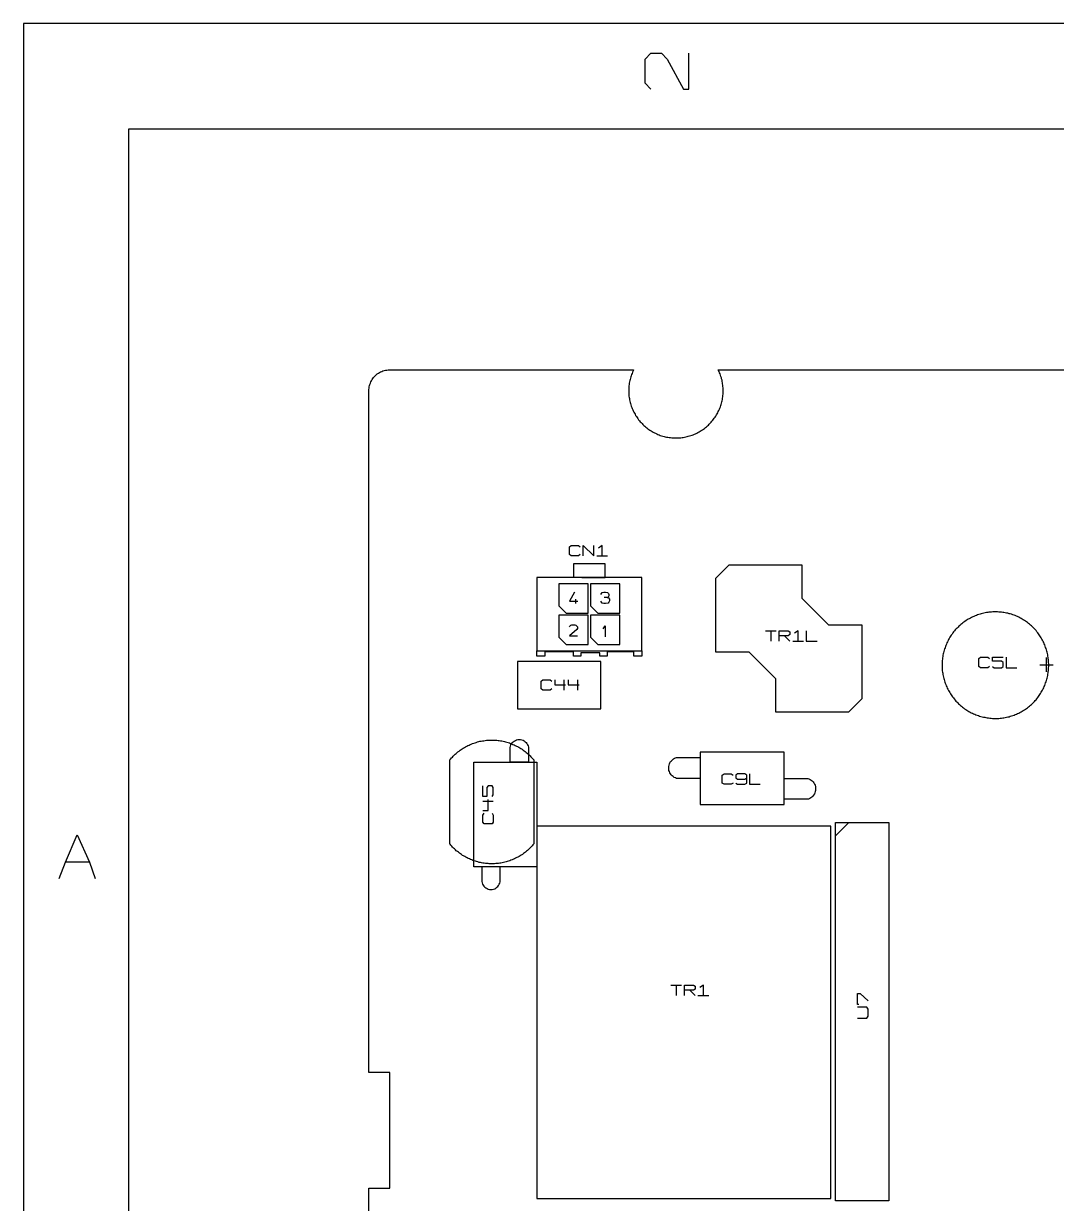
# Model space of a CAD drawing. Extents: x -93 to 502, y -337 to 504.
# Drawn here: x -93.1 to 185.3, y 185.4 to 503.6 of the extents above; entities that cross this region are included whole.
import ezdxf

# ---------------------------------------------------------------- set-up
doc = ezdxf.new("R2010")
doc.units = 0
doc.layers.add('1', color=1, linetype='CONTINUOUS')

msp = doc.modelspace()

# ---------------------------------------------------------------- linework, layer by layer
at = {"layer": '1'}
for p, q in [((501.08, 503.6), (-93.1, 503.6)), ((-93.1, 503.6), (-93.1, -336.68)), ((74.5, 493.97), (75.98, 495.6)), ((74.5, 487.5), (74.5, 493.97)), ((75.98, 495.6), (78.9, 495.6)), ((78.9, 495.6), (80.38, 493.97)), ((80.38, 493.97), (84.8, 485.9)), ((86.28, 485.9), (86.28, 495.6)), ((75.98, 485.9), (74.5, 487.5)), ((84.8, 485.9), (86.28, 485.9)), ((472.78, 475.12), (-64.8, 475.12)), ((-64.8, 475.12), (-64.8, -308.2)), ((0.68, 407.25), (0.85, 407.57)), ((0.85, 407.57), (1.05, 407.85)), ((1.05, 407.85), (1.25, 408.12)), ((1.25, 408.12), (1.48, 408.4)), ((1.48, 408.4), (1.73, 408.65)), ((1.73, 408.65), (1.98, 408.87)), ((1.98, 408.87), (2.25, 409.1)), ((2.25, 409.1), (2.55, 409.3)), ((2.55, 409.3), (2.83, 409.47)), ((2.83, 409.47), (3.15, 409.65)), ((3.15, 409.65), (3.45, 409.8)), ((3.45, 409.8), (3.78, 409.92)), ((3.78, 409.92), (4.13, 410.02)), ((4.13, 410.02), (4.45, 410.1)), ((4.45, 410.1), (4.8, 410.17)), ((4.8, 410.17), (5.15, 410.22)), ((5.15, 410.22), (5.5, 410.25)), ((5.5, 410.25), (5.65, 410.25)), ((5.65, 410.25), (71.35, 410.25)), ((70.33, 407.3), (70.25, 406.95)), ((70.4, 407.62), (70.33, 407.3)), ((70.48, 407.97), (70.4, 407.62)), ((70.58, 408.3), (70.48, 407.97)), ((70.68, 408.62), (70.58, 408.3)), ((70.8, 408.95), (70.68, 408.62)), ((70.93, 409.27), (70.8, 408.95)), ((71.05, 409.6), (70.93, 409.27)), ((71.2, 409.92), (71.05, 409.6)), ((71.35, 410.25), (71.2, 409.92)), ((94.25, 410.05), (94.15, 410.25)), ((94.15, 410.25), (316.08, 410.25)), ((94.4, 409.75), (94.25, 410.05)), ((94.53, 409.42), (94.4, 409.75)), ((94.65, 409.1), (94.53, 409.42)), ((94.78, 408.77), (94.65, 409.1)), ((94.88, 408.45), (94.78, 408.77)), ((95, 408.1), (94.88, 408.45)), ((95.08, 407.77), (95, 408.1)), ((95.18, 407.42), (95.08, 407.77)), ((95.23, 407.1), (95.18, 407.42)), ((0, 404.92), (0.05, 405.27)), ((0, 404.57), (0, 404.92)), ((0, 220.67), (0, 404.57)), ((0.05, 405.27), (0.1, 405.62)), ((0.1, 405.62), (0.18, 405.97)), ((0.18, 405.97), (0.28, 406.3)), ((0.28, 406.3), (0.38, 406.62)), ((0.38, 406.62), (0.53, 406.95)), ((0.53, 406.95), (0.68, 407.25)), ((70.05, 405.22), (70.03, 404.87)), ((70.03, 404.87), (70.03, 404.52)), ((70.03, 404.52), (70.03, 404.17)), ((70.03, 404.17), (70.05, 403.82)), ((70.1, 405.92), (70.05, 405.57)), ((70.05, 405.57), (70.05, 405.22)), ((70.13, 406.27), (70.1, 405.92)), ((70.18, 406.6), (70.13, 406.27)), ((70.25, 406.95), (70.18, 406.6)), ((95.3, 406.75), (95.23, 407.1)), ((95.35, 406.4), (95.3, 406.75)), ((95.4, 406.07), (95.35, 406.4)), ((95.43, 405.72), (95.4, 406.07)), ((95.48, 405.37), (95.43, 405.72)), ((95.48, 405.02), (95.48, 405.37)), ((95.48, 404.67), (95.48, 405.02)), ((95.48, 404.32), (95.48, 404.67)), ((95.48, 403.97), (95.48, 404.32)), ((70.05, 403.82), (70.08, 403.47)), ((70.08, 403.47), (70.1, 403.15)), ((70.1, 403.15), (70.15, 402.8)), ((70.15, 402.8), (70.2, 402.45)), ((70.2, 402.45), (70.28, 402.1)), ((70.28, 402.1), (70.35, 401.77)), ((70.35, 401.77), (70.43, 401.42)), ((70.43, 401.42), (70.5, 401.1)), ((70.5, 401.1), (70.6, 400.75)), ((94.95, 400.9), (95.05, 401.22)), ((95.05, 401.22), (95.13, 401.57)), ((95.13, 401.57), (95.2, 401.9)), ((95.2, 401.9), (95.28, 402.25)), ((95.28, 402.25), (95.33, 402.6)), ((95.33, 402.6), (95.38, 402.95)), ((95.38, 402.95), (95.43, 403.27)), ((95.43, 403.27), (95.45, 403.62)), ((95.45, 403.62), (95.48, 403.97)), ((70.6, 400.75), (70.73, 400.42)), ((70.73, 400.42), (70.85, 400.1)), ((70.85, 400.1), (70.98, 399.77)), ((70.98, 399.77), (71.1, 399.45)), ((71.1, 399.45), (71.25, 399.15)), ((71.25, 399.15), (71.4, 398.82)), ((71.4, 398.82), (71.55, 398.52)), ((71.55, 398.52), (71.73, 398.22)), ((71.73, 398.22), (71.9, 397.92)), ((71.9, 397.92), (72.1, 397.62)), ((93.5, 397.75), (93.68, 398.05)), ((93.68, 398.05), (93.85, 398.35)), ((93.85, 398.35), (94.03, 398.65)), ((94.03, 398.65), (94.18, 398.95)), ((94.18, 398.95), (94.33, 399.27)), ((94.33, 399.27), (94.48, 399.6)), ((94.48, 399.6), (94.6, 399.92)), ((94.6, 399.92), (94.73, 400.25)), ((94.73, 400.25), (94.85, 400.57)), ((94.85, 400.57), (94.95, 400.9)), ((72.1, 397.62), (72.3, 397.32)), ((72.3, 397.32), (72.5, 397.05)), ((72.5, 397.05), (72.7, 396.77)), ((72.7, 396.77), (72.93, 396.5)), ((72.93, 396.5), (73.15, 396.22)), ((73.15, 396.22), (73.38, 395.97)), ((73.38, 395.97), (73.63, 395.72)), ((73.63, 395.72), (73.85, 395.47)), ((73.85, 395.47), (74.13, 395.22)), ((74.13, 395.22), (74.38, 395)), ((74.38, 395), (74.63, 394.77)), ((74.63, 394.77), (74.9, 394.55)), ((90.45, 394.42), (90.73, 394.65)), ((90.73, 394.65), (91, 394.87)), ((91, 394.87), (91.25, 395.1)), ((91.25, 395.1), (91.5, 395.32)), ((91.5, 395.32), (91.75, 395.57)), ((91.75, 395.57), (92, 395.82)), ((92, 395.82), (92.23, 396.07)), ((92.23, 396.07), (92.48, 396.35)), ((92.48, 396.35), (92.68, 396.62)), ((92.68, 396.62), (92.9, 396.9)), ((92.9, 396.9), (93.1, 397.17)), ((93.1, 397.17), (93.3, 397.45)), ((93.3, 397.45), (93.5, 397.75)), ((74.9, 394.55), (75.18, 394.35)), ((75.18, 394.35), (75.48, 394.15)), ((75.48, 394.15), (75.75, 393.95)), ((75.75, 393.95), (76.05, 393.75)), ((76.05, 393.75), (76.35, 393.57)), ((76.35, 393.57), (76.65, 393.4)), ((76.65, 393.4), (76.95, 393.25)), ((76.95, 393.25), (77.28, 393.1)), ((77.28, 393.1), (77.58, 392.95)), ((77.58, 392.95), (77.9, 392.8)), ((77.9, 392.8), (78.23, 392.67)), ((78.23, 392.67), (78.55, 392.55)), ((78.55, 392.55), (78.9, 392.45)), ((78.9, 392.45), (79.23, 392.35)), ((79.23, 392.35), (79.55, 392.25)), ((79.55, 392.25), (79.9, 392.17)), ((79.9, 392.17), (80.23, 392.1)), ((80.23, 392.1), (80.58, 392.05)), ((80.58, 392.05), (80.93, 391.97)), ((80.93, 391.97), (81.28, 391.95)), ((81.28, 391.95), (81.63, 391.9)), ((81.63, 391.9), (81.95, 391.87)), ((81.95, 391.87), (82.3, 391.85)), ((82.3, 391.85), (82.65, 391.85)), ((82.65, 391.85), (83, 391.85)), ((83, 391.85), (83.35, 391.87)), ((83.35, 391.87), (83.7, 391.87)), ((83.7, 391.87), (84.05, 391.92)), ((84.05, 391.92), (84.4, 391.95)), ((84.4, 391.95), (84.73, 392)), ((84.73, 392), (85.08, 392.07)), ((85.08, 392.07), (85.43, 392.12)), ((85.43, 392.12), (85.75, 392.2)), ((85.75, 392.2), (86.1, 392.3)), ((86.1, 392.3), (86.43, 392.4)), ((86.43, 392.4), (86.78, 392.5)), ((86.78, 392.5), (87.1, 392.62)), ((87.1, 392.62), (87.43, 392.72)), ((87.43, 392.72), (87.75, 392.87)), ((87.75, 392.87), (88.05, 393)), ((88.05, 393), (88.38, 393.15)), ((88.38, 393.15), (88.68, 393.32)), ((88.68, 393.32), (89, 393.47)), ((89, 393.47), (89.3, 393.65)), ((89.3, 393.65), (89.6, 393.85)), ((89.6, 393.85), (89.88, 394.02)), ((89.88, 394.02), (90.18, 394.22)), ((90.18, 394.22), (90.45, 394.42)), ((54.05, 362.5), (54.53, 362.85)), ((54.53, 362.85), (56.48, 362.85)), ((56.48, 362.85), (56.95, 362.5)), ((57.73, 360.02), (57.73, 362.85)), ((57.73, 362.85), (60.63, 360.02)), ((60.63, 360.02), (60.63, 362.85)), ((62.85, 362.85), (61.88, 362.15)), ((62.85, 360.02), (62.85, 362.85)), ((54.05, 360.37), (54.05, 362.5)), ((54.53, 360.02), (54.05, 360.37)), ((56.48, 360.02), (54.53, 360.02)), ((56.95, 360.37), (56.48, 360.02)), ((61.4, 360.02), (64.3, 360.02)), ((63.65, 357.9), (55.18, 357.9)), ((55.18, 357.9), (55.18, 354.22)), ((63.65, 354.22), (63.65, 357.9)), ((97.03, 357.52), (93.43, 353.92)), ((116.78, 357.52), (97.03, 357.52)), ((116.78, 348.52), (116.78, 357.52)), ((45.28, 354.22), (45.28, 334.42)), ((73.55, 354.22), (45.28, 354.22)), ((57.43, 354.22), (63.65, 354.22)), ((73.55, 334.42), (73.55, 354.22)), ((93.43, 353.92), (93.43, 334.15)), ((59.13, 352.52), (51.2, 352.52)), ((51.2, 352.52), (51.2, 346.57)), ((55.45, 350.25), (54.05, 347.8)), ((59.13, 344.6), (59.13, 352.52)), ((67.63, 352.52), (59.7, 352.52)), ((59.7, 352.52), (59.7, 346.57)), ((62.65, 349.9), (62.9, 350.12)), ((62.9, 350.12), (63.28, 350.25)), ((63.28, 350.25), (63.8, 350.25)), ((63.8, 350.25), (64.3, 350.12)), ((64.3, 350.12), (64.58, 349.9)), ((67.63, 344.6), (67.63, 352.52)), ((54.05, 347.8), (56.35, 347.8)), ((55.7, 348.4), (55.7, 347.22)), ((62.53, 349.65), (62.65, 349.9)), ((62.9, 347.32), (62.53, 347.8)), ((63.28, 347.22), (62.9, 347.32)), ((63.8, 347.22), (63.28, 347.22)), ((64.18, 348.82), (63.4, 348.82)), ((64.48, 347.32), (63.8, 347.22)), ((64.48, 348.95), (64.18, 348.82)), ((64.18, 348.82), (64.58, 348.75)), ((64.58, 349.07), (64.48, 348.95)), ((64.7, 347.57), (64.48, 347.32)), ((64.58, 349.9), (64.7, 349.65)), ((64.7, 349.3), (64.58, 349.07)), ((64.58, 348.75), (64.83, 348.4)), ((64.7, 349.65), (64.7, 349.3)), ((64.83, 347.92), (64.7, 347.57)), ((64.83, 348.4), (64.83, 347.92)), ((123.98, 341.35), (116.78, 348.52)), ((51.2, 346.57), (53.2, 344.6)), ((59.13, 344.02), (51.2, 344.02)), ((51.2, 344.02), (51.2, 338.1)), ((53.2, 344.6), (59.13, 344.6)), ((59.13, 336.12), (59.13, 344.02)), ((59.7, 346.57), (61.68, 344.6)), ((67.63, 344.02), (59.7, 344.02)), ((59.7, 344.02), (59.7, 338.1)), ((61.68, 344.6), (67.63, 344.6)), ((67.63, 336.12), (67.63, 344.02)), ((163.1, 343.73), (162.8, 343.6)), ((163.42, 343.88), (163.1, 343.73)), ((163.75, 344), (163.42, 343.88)), ((164.07, 344.13), (163.75, 344)), ((164.42, 344.23), (164.07, 344.13)), ((164.75, 344.33), (164.42, 344.23)), ((165.07, 344.43), (164.75, 344.33)), ((165.42, 344.53), (165.07, 344.43)), ((165.75, 344.6), (165.42, 344.53)), ((166.1, 344.68), (165.75, 344.6)), ((166.45, 344.73), (166.1, 344.68)), ((166.8, 344.8), (166.45, 344.73)), ((167.12, 344.83), (166.8, 344.8)), ((167.47, 344.88), (167.12, 344.83)), ((167.82, 344.9), (167.47, 344.88)), ((168.18, 344.93), (167.82, 344.9)), ((168.53, 344.95), (168.18, 344.93)), ((168.88, 344.95), (168.53, 344.95)), ((169.1, 344.95), (168.88, 344.95)), ((169.45, 344.93), (169.1, 344.95)), ((169.8, 344.9), (169.45, 344.93)), ((170.15, 344.88), (169.8, 344.9)), ((170.5, 344.85), (170.15, 344.88)), ((170.85, 344.8), (170.5, 344.85)), ((171.2, 344.75), (170.85, 344.8)), ((171.55, 344.7), (171.2, 344.75)), ((171.88, 344.63), (171.55, 344.7)), ((172.23, 344.55), (171.88, 344.63)), ((172.55, 344.45), (172.23, 344.55)), ((172.9, 344.38), (172.55, 344.45)), ((173.23, 344.28), (172.9, 344.38)), ((173.58, 344.15), (173.23, 344.28)), ((173.9, 344.05), (173.58, 344.15)), ((174.23, 343.93), (173.9, 344.05)), ((174.55, 343.78), (174.23, 343.93)), ((174.85, 343.65), (174.55, 343.78)), ((54.05, 340.87), (54.18, 341.12)), ((54.18, 341.12), (54.43, 341.35)), ((54.43, 341.35), (54.73, 341.47)), ((54.73, 341.47), (55.53, 341.47)), ((55.53, 341.47), (55.8, 341.35)), ((55.8, 341.35), (56.08, 341.12)), ((56.08, 341.12), (56.23, 340.87)), ((56.23, 340.87), (56.23, 340.42)), ((63.15, 340.32), (63.65, 341.2)), ((63.65, 341.2), (63.65, 338.17)), ((132.95, 341.35), (123.98, 341.35)), ((132.95, 321.57), (132.95, 341.35)), ((158.55, 340.58), (158.3, 340.33)), ((158.8, 340.83), (158.55, 340.58)), ((159.05, 341.05), (158.8, 340.83)), ((159.3, 341.3), (159.05, 341.05)), ((159.57, 341.53), (159.3, 341.3)), ((159.85, 341.75), (159.57, 341.53)), ((160.12, 341.95), (159.85, 341.75)), ((160.4, 342.18), (160.12, 341.95)), ((160.67, 342.38), (160.4, 342.18)), ((160.97, 342.58), (160.67, 342.38)), ((161.25, 342.75), (160.97, 342.58)), ((161.55, 342.95), (161.25, 342.75)), ((161.85, 343.1), (161.55, 342.95)), ((162.17, 343.28), (161.85, 343.1)), ((162.47, 343.45), (162.17, 343.28)), ((162.8, 343.6), (162.47, 343.45)), ((175.18, 343.5), (174.85, 343.65)), ((175.48, 343.33), (175.18, 343.5)), ((175.8, 343.18), (175.48, 343.33)), ((176.1, 343), (175.8, 343.18)), ((176.4, 342.83), (176.1, 343)), ((176.7, 342.63), (176.4, 342.83)), ((176.98, 342.45), (176.7, 342.63)), ((177.28, 342.23), (176.98, 342.45)), ((177.55, 342.03), (177.28, 342.23)), ((177.83, 341.83), (177.55, 342.03)), ((178.1, 341.6), (177.83, 341.83)), ((178.35, 341.38), (178.1, 341.6)), ((178.63, 341.13), (178.35, 341.38)), ((178.88, 340.9), (178.63, 341.13)), ((179.13, 340.65), (178.88, 340.9)), ((179.38, 340.4), (179.13, 340.65)), ((51.2, 338.1), (53.2, 336.12)), ((56.08, 340.17), (54.05, 338.45)), ((54.05, 338.45), (56.23, 338.45)), ((56.23, 340.42), (56.08, 340.17)), ((59.7, 338.1), (61.68, 336.12)), ((106.88, 339.87), (109.78, 339.87)), ((108.33, 339.87), (108.33, 337.05)), ((110.55, 337.05), (110.55, 339.87)), ((110.55, 339.87), (112.98, 339.87)), ((112.98, 338.47), (110.55, 338.47)), ((112, 338.47), (113.45, 337.05)), ((112.98, 339.87), (113.45, 339.52)), ((113.45, 338.82), (112.98, 338.47)), ((113.45, 339.52), (113.45, 338.82)), ((115.68, 339.87), (114.7, 339.17)), ((115.68, 337.05), (115.68, 339.87)), ((117.9, 339.87), (117.9, 337.05)), ((156.27, 337.48), (156.12, 337.18)), ((156.45, 337.8), (156.27, 337.48)), ((156.62, 338.1), (156.45, 337.8)), ((156.82, 338.38), (156.62, 338.1)), ((157, 338.68), (156.82, 338.38)), ((157.2, 338.95), (157, 338.68)), ((157.42, 339.25), (157.2, 338.95)), ((157.62, 339.53), (157.42, 339.25)), ((157.85, 339.8), (157.62, 339.53)), ((158.07, 340.05), (157.85, 339.8)), ((158.3, 340.33), (158.07, 340.05)), ((179.6, 340.15), (179.38, 340.4)), ((179.83, 339.88), (179.6, 340.15)), ((180.05, 339.6), (179.83, 339.88)), ((180.28, 339.33), (180.05, 339.6)), ((180.48, 339.05), (180.28, 339.33)), ((180.68, 338.78), (180.48, 339.05)), ((180.88, 338.48), (180.68, 338.78)), ((181.08, 338.18), (180.88, 338.48)), ((181.25, 337.9), (181.08, 338.18)), ((181.43, 337.58), (181.25, 337.9)), ((181.6, 337.28), (181.43, 337.58)), ((45.28, 333), (45.28, 334.42)), ((45.28, 334.42), (73.55, 334.42)), ((45.28, 334.42), (73.55, 334.42)), ((47.4, 334.12), (47.4, 333)), ((55.18, 334.12), (47.4, 334.12)), ((53.2, 336.12), (59.13, 336.12)), ((55.18, 333), (55.18, 334.12)), ((61.68, 336.12), (67.63, 336.12)), ((71.45, 334.12), (64.23, 334.12)), ((64.23, 334.12), (64.23, 333)), ((71.45, 333), (71.45, 334.12)), ((73.55, 334.42), (73.55, 333)), ((93.43, 334.15), (102.4, 334.15)), ((102.4, 334.15), (109.6, 326.97)), ((114.23, 337.05), (117.13, 337.05)), ((117.9, 337.05), (120.8, 337.05)), ((154.97, 334.25), (154.9, 333.93)), ((155.07, 334.6), (154.97, 334.25)), ((155.17, 334.93), (155.07, 334.6)), ((155.3, 335.25), (155.17, 334.93)), ((155.4, 335.58), (155.3, 335.25)), ((155.52, 335.9), (155.4, 335.58)), ((155.67, 336.23), (155.52, 335.9)), ((155.8, 336.55), (155.67, 336.23)), ((155.95, 336.88), (155.8, 336.55)), ((156.12, 337.18), (155.95, 336.88)), ((181.75, 336.98), (181.6, 337.28)), ((181.9, 336.65), (181.75, 336.98)), ((182.05, 336.33), (181.9, 336.65)), ((182.18, 336.03), (182.05, 336.33)), ((182.3, 335.7), (182.18, 336.03)), ((182.43, 335.35), (182.3, 335.7)), ((182.55, 335.03), (182.43, 335.35)), ((182.65, 334.7), (182.55, 335.03)), ((182.75, 334.38), (182.65, 334.7)), ((182.83, 334.03), (182.75, 334.38)), ((40.03, 331.55), (40.03, 318.83)), ((62.53, 331.55), (40.03, 331.55)), ((47.4, 333), (45.28, 333)), ((57.15, 333), (55.18, 333)), ((62.25, 333.85), (57.15, 333.85)), ((57.15, 333.85), (57.15, 333)), ((62.25, 333), (62.25, 333.85)), ((64.23, 333), (62.25, 333)), ((62.53, 318.83), (62.53, 331.55)), ((73.55, 333), (71.45, 333)), ((154.52, 331.15), (154.5, 330.8)), ((154.55, 331.85), (154.52, 331.5)), ((154.52, 331.5), (154.52, 331.15)), ((154.6, 332.2), (154.55, 331.85)), ((154.65, 332.55), (154.6, 332.2)), ((154.7, 332.88), (154.65, 332.55)), ((154.75, 333.23), (154.7, 332.88)), ((154.82, 333.58), (154.75, 333.23)), ((154.9, 333.93), (154.82, 333.58)), ((164.4, 332.35), (164.88, 332.7)), ((164.4, 330.23), (164.4, 332.35)), ((164.88, 332.7), (166.83, 332.7)), ((166.83, 332.7), (167.3, 332.35)), ((168.08, 331.63), (168.08, 332.7)), ((168.08, 332.7), (171, 332.7)), ((170.5, 331.63), (168.08, 331.63)), ((171, 331.28), (170.5, 331.63)), ((171, 330.23), (171, 331.28)), ((171.75, 332.7), (171.75, 329.85)), ((182.68, 328.78), (182.68, 332.65)), ((182.9, 333.68), (182.83, 334.03)), ((182.98, 333.35), (182.9, 333.68)), ((183.05, 333), (182.98, 333.35)), ((183.1, 332.65), (183.05, 333)), ((183.15, 332.3), (183.1, 332.65)), ((183.18, 331.98), (183.15, 332.3)), ((183.2, 331.62), (183.18, 331.98)), ((183.23, 331.27), (183.2, 331.62)), ((183.25, 330.92), (183.23, 331.27)), ((154.5, 330.8), (154.5, 330.45)), ((154.5, 330.45), (154.52, 330.1)), ((154.52, 330.1), (154.52, 329.75)), ((154.52, 329.75), (154.55, 329.4)), ((154.55, 329.4), (154.57, 329.05)), ((154.57, 329.05), (154.62, 328.72)), ((154.62, 328.72), (154.67, 328.37)), ((154.67, 328.37), (154.72, 328.02)), ((154.72, 328.02), (154.8, 327.67)), ((164.88, 329.85), (164.4, 330.23)), ((166.83, 329.85), (164.88, 329.85)), ((167.3, 330.23), (166.83, 329.85)), ((168.08, 330.23), (168.58, 329.85)), ((168.58, 329.85), (170.5, 329.85)), ((170.5, 329.85), (171, 330.23)), ((171.75, 329.85), (174.68, 329.85)), ((180.9, 330.7), (184.45, 330.7)), ((182.9, 327.45), (182.98, 327.8)), ((182.98, 327.8), (183.05, 328.12)), ((183.05, 328.12), (183.1, 328.47)), ((183.1, 328.47), (183.15, 328.82)), ((183.15, 328.82), (183.18, 329.17)), ((183.18, 329.17), (183.2, 329.52)), ((183.2, 329.52), (183.23, 329.87)), ((183.23, 329.87), (183.25, 330.22)), ((183.25, 330.57), (183.25, 330.92)), ((183.25, 330.22), (183.25, 330.57)), ((46.4, 326.28), (46.88, 326.63)), ((46.4, 324.15), (46.4, 326.28)), ((46.88, 326.63), (48.83, 326.63)), ((48.83, 326.63), (49.3, 326.28)), ((50.08, 326.63), (50.08, 325.23)), ((50.08, 325.23), (53, 325.23)), ((52.5, 326.63), (52.5, 323.8)), ((53.75, 326.63), (53.75, 325.23)), ((53.75, 325.23), (56.68, 325.23)), ((56.18, 326.63), (56.18, 323.8)), ((109.6, 326.97), (109.6, 318)), ((154.8, 327.67), (154.87, 327.35)), ((154.87, 327.35), (154.95, 327)), ((154.95, 327), (155.05, 326.67)), ((155.05, 326.67), (155.15, 326.32)), ((155.15, 326.32), (155.25, 326)), ((155.25, 326), (155.37, 325.67)), ((155.37, 325.67), (155.5, 325.35)), ((155.5, 325.35), (155.62, 325.02)), ((155.62, 325.02), (155.75, 324.7)), ((155.75, 324.7), (155.9, 324.37)), ((181.9, 324.47), (182.05, 324.8)), ((182.05, 324.8), (182.18, 325.12)), ((182.18, 325.12), (182.3, 325.45)), ((182.3, 325.45), (182.43, 325.77)), ((182.43, 325.77), (182.55, 326.1)), ((182.55, 326.1), (182.65, 326.45)), ((182.65, 326.45), (182.75, 326.77)), ((182.75, 326.77), (182.83, 327.1)), ((182.83, 327.1), (182.9, 327.45)), ((46.88, 323.8), (46.4, 324.15)), ((48.83, 323.8), (46.88, 323.8)), ((49.3, 324.15), (48.83, 323.8)), ((129.35, 318), (133, 321.62)), ((155.9, 324.37), (156.05, 324.07)), ((156.05, 324.07), (156.22, 323.75)), ((156.22, 323.75), (156.4, 323.45)), ((156.4, 323.45), (156.57, 323.15)), ((156.57, 323.15), (156.75, 322.85)), ((156.75, 322.85), (156.95, 322.55)), ((156.95, 322.55), (157.15, 322.27)), ((157.15, 322.27), (157.35, 322)), ((157.35, 322), (157.55, 321.72)), ((157.55, 321.72), (157.77, 321.45)), ((157.77, 321.45), (158, 321.17)), ((179.83, 321.25), (180.05, 321.52)), ((180.05, 321.52), (180.28, 321.8)), ((180.28, 321.8), (180.48, 322.07)), ((180.48, 322.07), (180.68, 322.37)), ((180.68, 322.37), (180.88, 322.65)), ((180.88, 322.65), (181.08, 322.95)), ((181.08, 322.95), (181.25, 323.25)), ((181.25, 323.25), (181.43, 323.55)), ((181.43, 323.55), (181.58, 323.85)), ((181.58, 323.85), (181.75, 324.17)), ((181.75, 324.17), (181.9, 324.47)), ((40.03, 318.83), (62.53, 318.83)), ((158, 321.17), (158.22, 320.9)), ((158.22, 320.9), (158.47, 320.65)), ((158.47, 320.65), (158.72, 320.4)), ((158.72, 320.4), (158.97, 320.17)), ((158.97, 320.17), (159.22, 319.92)), ((159.22, 319.92), (159.47, 319.7)), ((159.47, 319.7), (159.75, 319.47)), ((159.75, 319.47), (160.02, 319.25)), ((160.02, 319.25), (160.3, 319.05)), ((160.3, 319.05), (160.57, 318.82)), ((160.57, 318.82), (160.87, 318.62)), ((160.87, 318.62), (161.15, 318.45)), ((161.15, 318.45), (161.45, 318.25)), ((161.45, 318.25), (161.75, 318.07)), ((176.1, 318.15), (176.4, 318.32)), ((176.4, 318.32), (176.7, 318.5)), ((176.7, 318.5), (176.98, 318.7)), ((176.98, 318.7), (177.28, 318.9)), ((177.28, 318.9), (177.55, 319.1)), ((177.55, 319.1), (177.83, 319.32)), ((177.83, 319.32), (178.1, 319.55)), ((178.1, 319.55), (178.35, 319.77)), ((178.35, 319.77), (178.63, 320)), ((178.63, 320), (178.88, 320.25)), ((178.88, 320.25), (179.13, 320.5)), ((179.13, 320.5), (179.38, 320.75)), ((179.38, 320.75), (179.6, 321)), ((179.6, 321), (179.83, 321.25)), ((109.6, 318), (129.35, 318)), ((161.75, 318.07), (162.07, 317.92)), ((162.07, 317.92), (162.37, 317.75)), ((162.37, 317.75), (162.67, 317.6)), ((162.67, 317.6), (163, 317.45)), ((163, 317.45), (163.32, 317.32)), ((163.32, 317.32), (163.65, 317.17)), ((163.65, 317.17), (163.97, 317.05)), ((163.97, 317.05), (164.3, 316.95)), ((164.3, 316.95), (164.62, 316.82)), ((164.62, 316.82), (164.97, 316.75)), ((164.97, 316.75), (165.3, 316.65)), ((165.3, 316.65), (165.65, 316.57)), ((165.65, 316.57), (166, 316.5)), ((166, 316.5), (166.32, 316.42)), ((166.32, 316.42), (166.67, 316.37)), ((166.67, 316.37), (167.02, 316.32)), ((167.02, 316.32), (167.37, 316.27)), ((167.37, 316.27), (167.72, 316.25)), ((167.72, 316.25), (168.07, 316.22)), ((168.07, 316.22), (168.4, 316.2)), ((168.4, 316.2), (168.75, 316.2)), ((168.75, 316.2), (169.1, 316.2)), ((169.1, 316.2), (169.45, 316.2)), ((169.45, 316.2), (169.8, 316.22)), ((169.8, 316.22), (170.15, 316.25)), ((170.15, 316.25), (170.5, 316.3)), ((170.5, 316.3), (170.85, 316.32)), ((170.85, 316.32), (171.2, 316.37)), ((171.2, 316.37), (171.55, 316.45)), ((171.55, 316.45), (171.88, 316.52)), ((171.88, 316.52), (172.23, 316.6)), ((172.23, 316.6), (172.55, 316.67)), ((172.55, 316.67), (172.9, 316.77)), ((172.9, 316.77), (173.23, 316.87)), ((173.23, 316.87), (173.55, 316.97)), ((173.55, 316.97), (173.9, 317.1)), ((173.9, 317.1), (174.23, 317.22)), ((174.23, 317.22), (174.55, 317.35)), ((174.55, 317.35), (174.85, 317.5)), ((174.85, 317.5), (175.18, 317.65)), ((175.18, 317.65), (175.48, 317.8)), ((175.48, 317.8), (175.8, 317.97)), ((175.8, 317.97), (176.1, 318.15)), ((26.05, 308.55), (26.35, 308.7)), ((26.35, 308.7), (26.65, 308.88)), ((26.65, 308.88), (26.98, 309.03)), ((26.98, 309.03), (27.3, 309.15)), ((27.3, 309.15), (27.6, 309.3)), ((27.6, 309.3), (27.93, 309.43)), ((27.93, 309.43), (28.28, 309.55)), ((28.28, 309.55), (28.6, 309.65)), ((28.6, 309.65), (28.93, 309.75)), ((28.93, 309.75), (29.25, 309.85)), ((29.25, 309.85), (29.6, 309.95)), ((29.6, 309.95), (29.93, 310.03)), ((29.93, 310.03), (30.28, 310.1)), ((30.28, 310.1), (30.63, 310.15)), ((30.63, 310.15), (30.98, 310.2)), ((30.98, 310.2), (31.3, 310.25)), ((31.3, 310.25), (31.65, 310.3)), ((31.65, 310.3), (32, 310.33)), ((32, 310.33), (32.35, 310.35)), ((32.35, 310.35), (32.7, 310.38)), ((32.7, 310.38), (33.05, 310.38)), ((33.05, 310.38), (33.4, 310.38)), ((33.4, 310.38), (33.75, 310.35)), ((33.75, 310.35), (34.1, 310.33)), ((34.1, 310.33), (34.45, 310.3)), ((34.45, 310.3), (34.8, 310.28)), ((34.8, 310.28), (35.13, 310.23)), ((35.13, 310.23), (35.48, 310.18)), ((35.48, 310.18), (35.83, 310.13)), ((35.83, 310.13), (36.18, 310.05)), ((36.18, 310.05), (36.5, 309.98)), ((36.5, 309.98), (36.85, 309.88)), ((36.85, 309.88), (37.18, 309.8)), ((37.18, 309.8), (37.5, 309.68)), ((37.5, 309.68), (37.85, 309.58)), ((37.85, 309.58), (38.18, 309.45)), ((38.08, 308.38), (38.15, 308.73)), ((38.15, 308.73), (38.28, 309.05)), ((38.18, 309.45), (38.5, 309.33)), ((38.28, 309.05), (38.43, 309.35)), ((38.43, 309.35), (38.65, 309.65)), ((38.5, 309.33), (38.83, 309.2)), ((38.65, 309.65), (38.88, 309.88)), ((38.83, 309.2), (39.13, 309.08)), ((38.88, 309.88), (39.18, 310.1)), ((39.13, 309.08), (39.45, 308.93)), ((39.18, 310.1), (39.48, 310.28)), ((39.45, 308.93), (39.78, 308.75)), ((39.48, 310.28), (39.8, 310.4)), ((39.78, 308.75), (40.08, 308.6)), ((39.8, 310.4), (40.13, 310.48)), ((40.13, 310.48), (40.48, 310.5)), ((40.48, 310.5), (40.53, 310.5)), ((40.53, 310.5), (40.88, 310.48)), ((40.88, 310.48), (41.23, 310.4)), ((41.23, 310.4), (41.55, 310.3)), ((41.55, 310.3), (41.85, 310.13)), ((41.85, 310.13), (42.13, 309.93)), ((42.13, 309.93), (42.38, 309.68)), ((42.38, 309.68), (42.6, 309.4)), ((42.6, 309.4), (42.78, 309.1)), ((42.78, 309.1), (42.9, 308.78)), ((42.9, 308.78), (42.98, 308.43)), ((22, 305.25), (22.25, 305.53)), ((22.25, 305.53), (22.48, 305.78)), ((22.48, 305.78), (22.73, 306.03)), ((22.73, 306.03), (22.98, 306.28)), ((22.98, 306.28), (23.23, 306.53)), ((23.23, 306.53), (23.48, 306.75)), ((23.48, 306.75), (23.75, 306.98)), ((23.75, 306.98), (24, 307.2)), ((24, 307.2), (24.28, 307.4)), ((24.28, 307.4), (24.58, 307.63)), ((24.58, 307.63), (24.85, 307.83)), ((24.85, 307.83), (25.15, 308)), ((25.15, 308), (25.43, 308.2)), ((25.43, 308.2), (25.73, 308.38)), ((25.73, 308.38), (26.05, 308.55)), ((38.05, 308.03), (38.08, 308.38)), ((38.05, 304.43), (38.05, 308.03)), ((40.08, 308.6), (40.38, 308.43)), ((40.38, 308.43), (40.68, 308.25)), ((40.68, 308.25), (40.98, 308.08)), ((40.98, 308.08), (41.28, 307.88)), ((41.28, 307.88), (41.55, 307.68)), ((41.55, 307.68), (41.83, 307.48)), ((41.83, 307.48), (42.1, 307.25)), ((42.1, 307.25), (42.38, 307.05)), ((42.38, 307.05), (42.65, 306.83)), ((42.65, 306.83), (42.9, 306.58)), ((42.9, 306.58), (43.18, 306.35)), ((42.98, 308.43), (43, 308.08)), ((43, 308.08), (43, 308.03)), ((43, 308.03), (43, 304.43)), ((43.18, 306.35), (43.43, 306.1)), ((43.43, 306.1), (43.65, 305.85)), ((43.65, 305.85), (43.9, 305.6)), ((43.9, 305.6), (44.13, 305.35)), ((82.35, 305.45), (82.68, 305.6)), ((82.68, 305.6), (82.93, 305.68)), ((82.93, 305.68), (85.75, 305.68)), ((85.75, 305.68), (89.3, 305.68)), ((111.93, 307.1), (89.3, 307.1)), ((89.3, 307.1), (89.3, 292.95)), ((111.93, 292.95), (111.93, 307.1)), ((21.78, 305), (22, 305.25)), ((21.78, 282.35), (21.78, 305)), ((28.3, 276.13), (28.3, 304.43)), ((28.3, 304.43), (45.28, 304.43)), ((43, 304.43), (38.05, 304.43)), ((44.13, 305.35), (44.35, 305.08)), ((44.35, 305.08), (44.43, 305)), ((44.43, 305), (44.43, 293.68)), ((45.28, 304.43), (45.28, 276.13)), ((80.8, 302.9), (80.83, 303.25)), ((80.83, 302.55), (80.8, 302.9)), ((80.83, 303.25), (80.9, 303.6)), ((80.88, 302.2), (80.83, 302.55)), ((80.9, 303.6), (81, 303.93)), ((81, 303.93), (81.15, 304.25)), ((81.15, 304.25), (81.33, 304.55)), ((81.33, 304.55), (81.55, 304.8)), ((81.55, 304.8), (81.8, 305.05)), ((81.8, 305.05), (82.08, 305.28)), ((82.08, 305.28), (82.35, 305.45)), ((80.98, 301.88), (80.88, 302.2)), ((81.1, 301.55), (80.98, 301.88)), ((81.28, 301.25), (81.1, 301.55)), ((81.48, 300.98), (81.28, 301.25)), ((81.73, 300.73), (81.48, 300.98)), ((82, 300.5), (81.73, 300.73)), ((82.28, 300.3), (82, 300.5)), ((82.6, 300.15), (82.28, 300.3)), ((82.93, 300.03), (82.6, 300.15)), ((85.75, 300.03), (82.93, 300.03)), ((89.3, 300.03), (85.75, 300.03)), ((95.23, 300.9), (95.73, 301.25)), ((95.23, 298.78), (95.23, 300.9)), ((95.73, 301.25), (97.65, 301.25)), ((97.65, 301.25), (98.15, 300.9)), ((99.4, 301.25), (98.9, 300.9)), ((98.9, 300.9), (98.9, 300.2)), ((98.9, 300.2), (99.4, 299.83)), ((101.33, 301.25), (99.4, 301.25)), ((99.4, 299.83), (101.33, 299.83)), ((101.83, 300.9), (101.33, 301.25)), ((101.33, 299.83), (101.83, 300.2)), ((101.83, 298.78), (101.83, 300.9)), ((102.6, 301.25), (102.6, 298.43)), ((111.93, 300.03), (115.45, 300.03)), ((115.45, 300.03), (118.3, 300.03)), ((118.3, 300.03), (118.63, 299.9)), ((118.63, 299.9), (118.93, 299.75)), ((118.93, 299.75), (119.23, 299.58)), ((119.23, 299.58), (119.5, 299.35)), ((119.5, 299.35), (119.73, 299.08)), ((30.7, 295.1), (30.7, 298)), ((32.1, 298), (31.75, 297.53)), ((31.75, 297.53), (31.75, 295.1)), ((33.18, 298), (32.1, 298)), ((33.53, 297.53), (33.18, 298)), ((33.53, 295.58), (33.53, 297.53)), ((95.73, 298.43), (95.23, 298.78)), ((97.65, 298.43), (95.73, 298.43)), ((98.15, 298.78), (97.65, 298.43)), ((98.9, 298.78), (99.4, 298.43)), ((99.4, 298.43), (101.33, 298.43)), ((101.33, 298.43), (101.83, 298.78)), ((102.6, 298.43), (105.5, 298.43)), ((119.73, 299.08), (119.93, 298.8)), ((119.93, 298.8), (120.1, 298.5)), ((120.23, 296.13), (120.08, 295.83)), ((120.1, 298.5), (120.25, 298.18)), ((120.33, 296.48), (120.23, 296.13)), ((120.25, 298.18), (120.35, 297.85)), ((120.38, 296.8), (120.33, 296.48)), ((120.35, 297.85), (120.4, 297.5)), ((120.4, 297.15), (120.38, 296.8)), ((120.4, 297.5), (120.4, 297.15)), ((31.75, 295.1), (30.7, 295.1)), ((30.7, 293.85), (33.53, 293.85)), ((32.1, 291.4), (32.1, 294.33)), ((33.18, 295.1), (33.53, 295.58)), ((44.43, 293.68), (44.43, 282.35)), ((89.3, 292.95), (111.93, 292.95)), ((115.45, 294.38), (111.93, 294.38)), ((118.3, 294.38), (115.45, 294.38)), ((118.53, 294.45), (118.3, 294.38)), ((118.85, 294.6), (118.53, 294.45)), ((119.15, 294.78), (118.85, 294.6)), ((119.43, 295), (119.15, 294.78)), ((119.68, 295.25), (119.43, 295)), ((119.88, 295.53), (119.68, 295.25)), ((120.08, 295.83), (119.88, 295.53)), ((30.7, 291.4), (32.1, 291.4)), ((30.7, 290.15), (31.05, 290.65)), ((30.7, 288.23), (30.7, 290.15)), ((33.18, 290.65), (33.53, 290.15)), ((33.53, 290.15), (33.53, 288.23)), ((31.05, 287.73), (30.7, 288.23)), ((33.18, 287.73), (31.05, 287.73)), ((33.53, 288.23), (33.18, 287.73)), ((124.48, 287.17), (45.28, 287.17)), ((45.28, 287.17), (45.28, 186.72)), ((124.48, 186.72), (124.48, 287.17)), ((125.75, 284.57), (129.35, 288.17)), ((125.75, 288.17), (140.13, 288.17)), ((125.75, 186.12), (125.75, 288.17)), ((140.13, 288.17), (140.13, 186.12)), ((-81.85, 277.45), (-78.62, 284.82)), ((-78.62, 284.82), (-75.37, 277.45)), ((21.85, 282.28), (21.78, 282.35)), ((22.08, 282), (21.85, 282.28)), ((22.3, 281.75), (22.08, 282)), ((22.55, 281.5), (22.3, 281.75)), ((22.8, 281.25), (22.55, 281.5)), ((23.05, 281), (22.8, 281.25)), ((23.3, 280.78), (23.05, 281)), ((23.55, 280.53), (23.3, 280.78)), ((23.83, 280.3), (23.55, 280.53)), ((24.1, 280.1), (23.83, 280.3)), ((24.38, 279.88), (24.1, 280.1)), ((42.2, 280.15), (41.93, 279.95)), ((42.45, 280.38), (42.2, 280.15)), ((42.73, 280.6), (42.45, 280.38)), ((42.98, 280.85), (42.73, 280.6)), ((43.25, 281.08), (42.98, 280.85)), ((43.5, 281.33), (43.25, 281.08)), ((43.73, 281.58), (43.5, 281.33)), ((43.98, 281.83), (43.73, 281.58)), ((44.2, 282.1), (43.98, 281.83)), ((44.43, 282.35), (44.2, 282.1)), ((-83.47, 273.05), (-81.85, 277.45)), ((-75.37, 277.45), (-81.85, 277.45)), ((-75.37, 277.45), (-73.77, 273.05)), ((24.65, 279.68), (24.38, 279.88)), ((24.95, 279.48), (24.65, 279.68)), ((25.23, 279.27), (24.95, 279.48)), ((25.53, 279.1), (25.23, 279.27)), ((25.83, 278.93), (25.53, 279.1)), ((26.13, 278.75), (25.83, 278.93)), ((26.45, 278.6), (26.13, 278.75)), ((26.75, 278.43), (26.45, 278.6)), ((27.08, 278.3), (26.75, 278.43)), ((27.38, 278.15), (27.08, 278.3)), ((27.7, 278.03), (27.38, 278.15)), ((28.03, 277.9), (27.7, 278.03)), ((28.38, 277.78), (28.03, 277.9)), ((28.7, 277.68), (28.38, 277.78)), ((29.03, 277.58), (28.7, 277.68)), ((29.38, 277.48), (29.03, 277.58)), ((29.7, 277.38), (29.38, 277.48)), ((30.05, 277.3), (29.7, 277.38)), ((30.38, 277.25), (30.05, 277.3)), ((30.73, 277.18), (30.38, 277.25)), ((31.08, 277.13), (30.73, 277.18)), ((31.43, 277.08), (31.08, 277.13)), ((31.78, 277.05), (31.43, 277.08)), ((32.1, 277.03), (31.78, 277.05)), ((32.45, 277), (32.1, 277.03)), ((32.8, 276.98), (32.45, 277)), ((33.15, 276.98), (32.8, 276.98)), ((33.5, 277), (33.15, 276.98)), ((33.85, 277), (33.5, 277)), ((34.2, 277.03), (33.85, 277)), ((34.55, 277.05), (34.2, 277.03)), ((34.9, 277.1), (34.55, 277.05)), ((35.25, 277.15), (34.9, 277.1)), ((35.58, 277.2), (35.25, 277.15)), ((35.93, 277.25), (35.58, 277.2)), ((36.28, 277.33), (35.93, 277.25)), ((36.6, 277.4), (36.28, 277.33)), ((36.95, 277.5), (36.6, 277.4)), ((37.28, 277.6), (36.95, 277.5)), ((37.6, 277.7), (37.28, 277.6)), ((37.95, 277.8), (37.6, 277.7)), ((38.28, 277.93), (37.95, 277.8)), ((38.6, 278.05), (38.28, 277.93)), ((38.93, 278.2), (38.6, 278.05)), ((39.23, 278.33), (38.93, 278.2)), ((39.55, 278.48), (39.23, 278.33)), ((39.85, 278.65), (39.55, 278.48)), ((40.18, 278.8), (39.85, 278.65)), ((40.48, 278.98), (40.18, 278.8)), ((40.78, 279.15), (40.48, 278.98)), ((41.05, 279.35), (40.78, 279.15)), ((41.35, 279.52), (41.05, 279.35)), ((41.63, 279.73), (41.35, 279.52)), ((41.93, 279.95), (41.63, 279.73)), ((45.28, 276.13), (28.3, 276.13)), ((30.43, 276.13), (30.43, 272.53)), ((35.38, 276.13), (30.43, 276.13)), ((35.38, 272.53), (35.38, 276.13)), ((30.43, 272.53), (30.45, 272.18)), ((30.45, 272.18), (30.5, 271.85)), ((30.5, 271.85), (30.63, 271.5)), ((30.63, 271.5), (30.8, 271.2)), ((30.8, 271.2), (31, 270.93)), ((31, 270.93), (31.25, 270.68)), ((31.25, 270.68), (31.53, 270.48)), ((31.53, 270.48), (31.83, 270.3)), ((34.2, 270.43), (34.5, 270.65)), ((34.5, 270.65), (34.75, 270.88)), ((34.75, 270.88), (34.95, 271.15)), ((34.95, 271.15), (35.13, 271.48)), ((35.13, 271.48), (35.25, 271.8)), ((35.25, 271.8), (35.33, 272.13)), ((35.33, 272.13), (35.38, 272.48)), ((35.38, 272.48), (35.38, 272.53)), ((31.83, 270.3), (32.15, 270.18)), ((32.15, 270.18), (32.5, 270.08)), ((32.5, 270.08), (32.85, 270.05)), ((32.85, 270.05), (32.9, 270.05)), ((32.9, 270.05), (33.25, 270.08)), ((33.25, 270.08), (33.58, 270.15)), ((33.58, 270.15), (33.9, 270.28)), ((33.9, 270.28), (34.2, 270.43)), ((81.35, 244.3), (84.25, 244.3)), ((82.8, 244.3), (82.8, 241.47)), ((85.03, 241.47), (85.03, 244.3)), ((85.03, 244.3), (87.45, 244.3)), ((87.45, 242.87), (85.03, 242.87)), ((86.48, 242.87), (87.93, 241.47)), ((87.45, 244.3), (87.93, 243.95)), ((87.93, 243.22), (87.45, 242.87)), ((87.93, 243.95), (87.93, 243.22)), ((90.15, 244.3), (89.2, 243.6)), ((90.15, 241.47), (90.15, 244.3)), ((131.73, 239.07), (131.73, 242)), ((131.73, 242), (132.43, 242)), ((132.43, 242), (134.55, 240.05)), ((88.7, 241.47), (91.63, 241.47)), ((132.08, 239.07), (131.73, 239.07)), ((134.2, 238.32), (131.73, 238.32)), ((134.55, 237.82), (134.2, 238.32)), ((134.2, 235.4), (134.55, 235.9)), ((134.55, 235.9), (134.55, 237.82)), ((131.73, 235.4), (134.2, 235.4)), ((5.65, 220.67), (0, 220.67)), ((5.65, 189.55), (5.65, 220.67)), ((0, 5.65), (0, 189.55)), ((0, 189.55), (5.65, 189.55)), ((45.28, 186.72), (124.48, 186.72)), ((140.13, 186.12), (125.75, 186.12))]:
    msp.add_line(p, q, dxfattribs=at)

doc.saveas('drawing.dxf')
